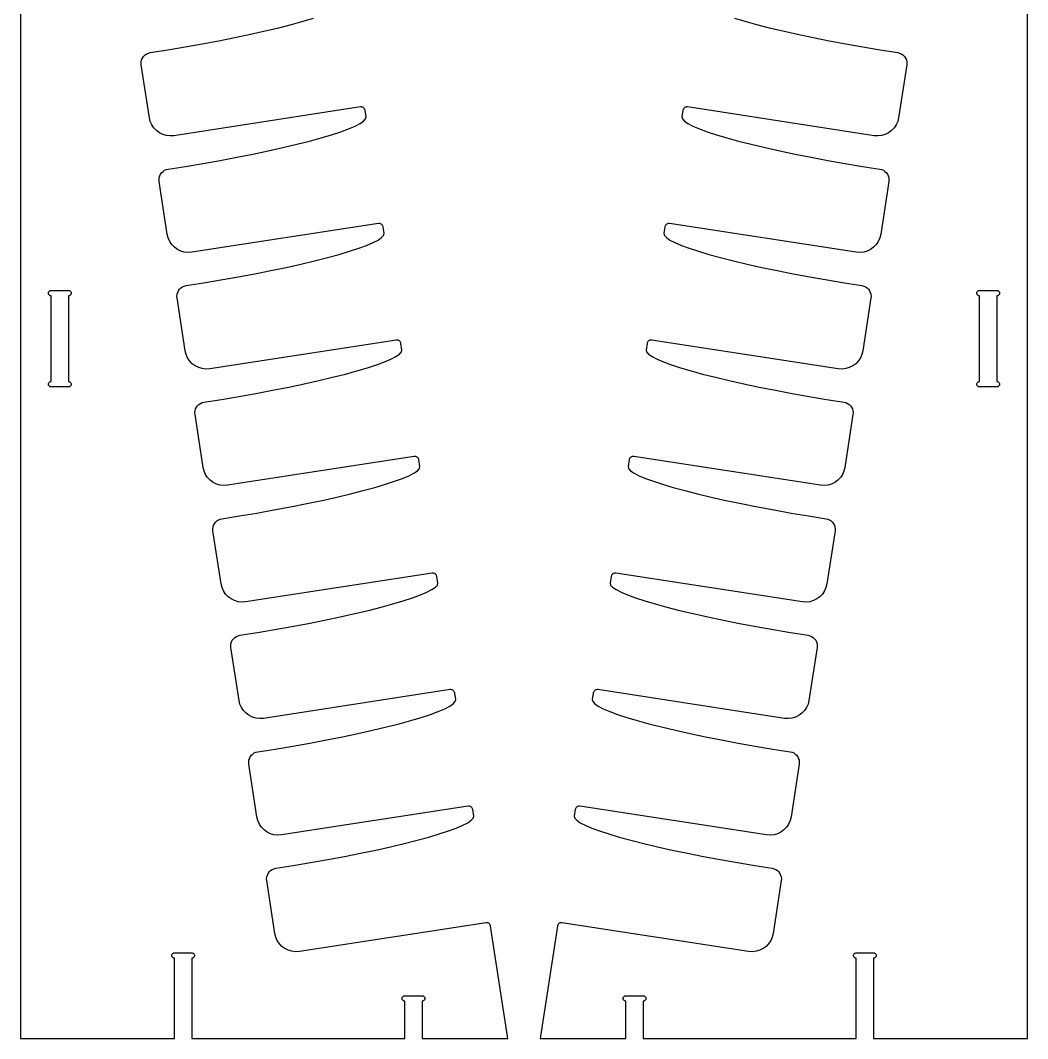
# Model space of a CAD drawing. Header units: metres. Extents: x 0.5 to 47.5, y 0.5 to 95.5.
# Drawn here: x 0.5 to 47.5, y 0.5 to 48 of the extents above; entities that cross this region are included whole.
import ezdxf

# ---------------------------------------------------------------- set-up
doc = ezdxf.new("R2010")
doc.units = ezdxf.units.M

msp = doc.modelspace()

# ---------------------------------------------------------------- linework, layer by layer
for p, q in [((0.5, 72.8816), (0.5, 0.5)), ((47.5, 0.5), (47.5, 72.8816)), ((13.697, 47.9563), (14.1852, 48.1015)), ((33.8148, 48.1015), (34.303, 47.9563)), ((11.233, 47.3512), (11.9167, 47.5038)), ((11.9167, 47.5038), (12.5585, 47.6563)), ((12.5585, 47.6563), (13.1534, 47.8076)), ((13.1534, 47.8076), (13.697, 47.9563)), ((34.303, 47.9563), (34.8466, 47.8076)), ((34.8466, 47.8076), (35.4415, 47.6563)), ((35.4415, 47.6563), (36.0833, 47.5038)), ((36.0833, 47.5038), (36.767, 47.3512)), ((8.98363, 46.9039), (9.76085, 47.0501)), ((9.76085, 47.0501), (10.5125, 47.1995)), ((10.5125, 47.1995), (11.233, 47.3512)), ((36.767, 47.3512), (37.4875, 47.1995)), ((37.4875, 47.1995), (38.2392, 47.0501)), ((38.2392, 47.0501), (39.0164, 46.9039)), ((6.55865, 46.4962), (7.37642, 46.6259)), ((7.37642, 46.6259), (8.1868, 46.7621)), ((8.1868, 46.7621), (8.98363, 46.9039)), ((39.0164, 46.9039), (39.8132, 46.7621)), ((39.8132, 46.7621), (40.6236, 46.6259)), ((40.6236, 46.6259), (41.4413, 46.4962)), ((6.13483, 46.0129), (6.14432, 46.0995)), ((6.14432, 46.0995), (6.1687, 46.1832)), ((6.1687, 46.1832), (6.20726, 46.2614)), ((6.20726, 46.2614), (6.25879, 46.3317)), ((6.25879, 46.3317), (6.32175, 46.3919)), ((6.32175, 46.3919), (6.39421, 46.4404)), ((6.39421, 46.4404), (6.474, 46.4755)), ((6.474, 46.4755), (6.55865, 46.4962)), ((41.4413, 46.4962), (41.526, 46.4755)), ((41.526, 46.4755), (41.6058, 46.4404)), ((41.6058, 46.4404), (41.6783, 46.3919)), ((41.6783, 46.3919), (41.7412, 46.3317)), ((41.7412, 46.3317), (41.7927, 46.2614)), ((41.7927, 46.2614), (41.8313, 46.1832)), ((41.8313, 46.1832), (41.8557, 46.0995)), ((41.8557, 46.0995), (41.8652, 46.0129)), ((6.14053, 45.9259), (6.13483, 46.0129)), ((6.52084, 43.455), (6.14053, 45.9259)), ((41.8595, 45.9259), (41.4792, 43.455)), ((41.8652, 46.0129), (41.8595, 45.9259)), ((16.3713, 43.9594), (7.66133, 42.6188)), ((16.4039, 43.9615), (16.3713, 43.9594)), ((16.4364, 43.958), (16.4039, 43.9615)), ((16.4677, 43.9488), (16.4364, 43.958)), ((16.4971, 43.9344), (16.4677, 43.9488)), ((16.5234, 43.915), (16.4971, 43.9344)), ((16.546, 43.8914), (16.5234, 43.915)), ((16.5642, 43.8642), (16.546, 43.8914)), ((16.5773, 43.8343), (16.5642, 43.8642)), ((16.5851, 43.8026), (16.5773, 43.8343)), ((16.6326, 43.4937), (16.5851, 43.8026)), ((31.4149, 43.8026), (31.3674, 43.4937)), ((31.4227, 43.8343), (31.4149, 43.8026)), ((31.4358, 43.8642), (31.4227, 43.8343)), ((31.454, 43.8914), (31.4358, 43.8642)), ((31.4766, 43.915), (31.454, 43.8914)), ((31.5029, 43.9344), (31.4766, 43.915)), ((31.5323, 43.9488), (31.5029, 43.9344)), ((31.5636, 43.958), (31.5323, 43.9488)), ((31.5961, 43.9615), (31.5636, 43.958)), ((31.6287, 43.9594), (31.5961, 43.9615)), ((40.3387, 42.6188), (31.6287, 43.9594)), ((6.56227, 43.2857), (6.52084, 43.455)), ((6.63248, 43.1262), (6.56227, 43.2857)), ((16.3521, 43.1887), (16.5164, 43.3001)), ((16.5164, 43.3001), (16.6102, 43.4021)), ((16.6102, 43.4021), (16.6326, 43.4937)), ((31.3674, 43.4937), (31.3898, 43.4021)), ((31.3898, 43.4021), (31.4836, 43.3001)), ((31.4836, 43.3001), (31.6479, 43.1887)), ((41.4377, 43.2857), (41.3675, 43.1262)), ((41.4792, 43.455), (41.4377, 43.2857)), ((6.72931, 42.9812), (6.63248, 43.1262)), ((6.84985, 42.8553), (6.72931, 42.9812)), ((6.99043, 42.7522), (6.84985, 42.8553)), ((7.14676, 42.6751), (6.99043, 42.7522)), ((15.0218, 42.6655), (15.4508, 42.8059)), ((15.4508, 42.8059), (15.8172, 42.9406)), ((15.8172, 42.9406), (16.1184, 43.0685)), ((16.1184, 43.0685), (16.3521, 43.1887)), ((31.6479, 43.1887), (31.8816, 43.0685)), ((31.8816, 43.0685), (32.1828, 42.9406)), ((32.1828, 42.9406), (32.5492, 42.8059)), ((32.5492, 42.8059), (32.9782, 42.6655)), ((41.0096, 42.7522), (40.8532, 42.6751)), ((41.1501, 42.8553), (41.0096, 42.7522)), ((41.2707, 42.9812), (41.1501, 42.8553)), ((41.3675, 43.1262), (41.2707, 42.9812)), ((7.31412, 42.6264), (7.14676, 42.6751)), ((7.48738, 42.6074), (7.31412, 42.6264)), ((7.66133, 42.6188), (7.48738, 42.6074)), ((13.3952, 42.2204), (13.9901, 42.3716)), ((13.9901, 42.3716), (14.5337, 42.5203)), ((14.5337, 42.5203), (15.0218, 42.6655)), ((32.9782, 42.6655), (33.4663, 42.5203)), ((33.4663, 42.5203), (34.0099, 42.3716)), ((34.0099, 42.3716), (34.6048, 42.2204)), ((40.5126, 42.6074), (40.3387, 42.6188)), ((40.6859, 42.6264), (40.5126, 42.6074)), ((40.8532, 42.6751), (40.6859, 42.6264)), ((11.3492, 41.7635), (12.0697, 41.9152)), ((12.0697, 41.9152), (12.7534, 42.0678)), ((12.7534, 42.0678), (13.3952, 42.2204)), ((34.6048, 42.2204), (35.2466, 42.0678)), ((35.2466, 42.0678), (35.9303, 41.9152)), ((35.9303, 41.9152), (36.6508, 41.7635)), ((8.21309, 41.1899), (9.02348, 41.3262)), ((9.02348, 41.3262), (9.82031, 41.4679)), ((9.82031, 41.4679), (10.5975, 41.6141)), ((10.5975, 41.6141), (11.3492, 41.7635)), ((36.6508, 41.7635), (37.4025, 41.6141)), ((37.4025, 41.6141), (38.1797, 41.4679)), ((38.1797, 41.4679), (38.9765, 41.3262)), ((38.9765, 41.3262), (39.7869, 41.1899)), ((7.04393, 40.8254), (7.09547, 40.8957)), ((7.09547, 40.8957), (7.15843, 40.9559)), ((7.15843, 40.9559), (7.2309, 41.0044)), ((7.2309, 41.0044), (7.31067, 41.0395)), ((7.31067, 41.0395), (7.39532, 41.0602)), ((7.39532, 41.0602), (8.21309, 41.1899)), ((39.7869, 41.1899), (40.6047, 41.0602)), ((40.6047, 41.0602), (40.6893, 41.0395)), ((40.6893, 41.0395), (40.7691, 41.0044)), ((40.7691, 41.0044), (40.8416, 40.9559)), ((40.8416, 40.9559), (40.9045, 40.8957)), ((40.9045, 40.8957), (40.9561, 40.8254)), ((6.97151, 40.5769), (6.981, 40.6635)), ((6.9772, 40.4899), (6.97151, 40.5769)), ((7.35751, 38.019), (6.9772, 40.4899)), ((6.981, 40.6635), (7.00539, 40.7472)), ((7.00539, 40.7472), (7.04393, 40.8254)), ((41.0228, 40.4899), (40.6425, 38.019)), ((40.9561, 40.8254), (40.9946, 40.7472)), ((40.9946, 40.7472), (41.019, 40.6635)), ((41.019, 40.6635), (41.0285, 40.5769)), ((41.0285, 40.5769), (41.0228, 40.4899)), ((17.2079, 38.5234), (8.498, 37.1828)), ((17.2406, 38.5255), (17.2079, 38.5234)), ((17.273, 38.522), (17.2406, 38.5255)), ((17.3044, 38.5128), (17.273, 38.522)), ((17.3337, 38.4984), (17.3044, 38.5128)), ((17.3601, 38.479), (17.3337, 38.4984)), ((17.3827, 38.4554), (17.3601, 38.479)), ((30.6399, 38.479), (30.6173, 38.4554)), ((30.6663, 38.4984), (30.6399, 38.479)), ((30.6956, 38.5128), (30.6663, 38.4984)), ((30.727, 38.522), (30.6956, 38.5128)), ((30.7594, 38.5255), (30.727, 38.522)), ((30.7921, 38.5234), (30.7594, 38.5255)), ((39.502, 37.1828), (30.7921, 38.5234)), ((7.39896, 37.8497), (7.35751, 38.019)), ((17.4008, 38.4283), (17.3827, 38.4554)), ((17.414, 38.3983), (17.4008, 38.4283)), ((17.4218, 38.3666), (17.414, 38.3983)), ((17.4693, 38.0577), (17.4218, 38.3666)), ((17.4469, 37.9661), (17.4693, 38.0577)), ((30.5782, 38.3666), (30.5307, 38.0577)), ((30.5307, 38.0577), (30.5531, 37.9661)), ((30.586, 38.3983), (30.5782, 38.3666)), ((30.5992, 38.4283), (30.586, 38.3983)), ((30.6173, 38.4554), (30.5992, 38.4283)), ((40.6425, 38.019), (40.601, 37.8497)), ((7.46915, 37.6902), (7.39896, 37.8497)), ((7.56599, 37.5452), (7.46915, 37.6902)), ((7.68654, 37.4193), (7.56599, 37.5452)), ((16.6539, 37.5046), (16.9551, 37.6325)), ((16.9551, 37.6325), (17.1888, 37.7527)), ((17.1888, 37.7527), (17.3531, 37.8642)), ((17.3531, 37.8642), (17.4469, 37.9661)), ((30.5531, 37.9661), (30.6469, 37.8642)), ((30.6469, 37.8642), (30.8112, 37.7527)), ((30.8112, 37.7527), (31.0449, 37.6325)), ((31.0449, 37.6325), (31.3461, 37.5046)), ((40.434, 37.5452), (40.3135, 37.4193)), ((40.5309, 37.6902), (40.434, 37.5452)), ((40.601, 37.8497), (40.5309, 37.6902)), ((7.8271, 37.3163), (7.68654, 37.4193)), ((7.98344, 37.2392), (7.8271, 37.3163)), ((8.15079, 37.1904), (7.98344, 37.2392)), ((8.32407, 37.1714), (8.15079, 37.1904)), ((8.498, 37.1828), (8.32407, 37.1714)), ((14.8268, 36.9356), (15.3704, 37.0843)), ((15.3704, 37.0843), (15.8585, 37.2295)), ((15.8585, 37.2295), (16.2874, 37.3699)), ((16.2874, 37.3699), (16.6539, 37.5046)), ((31.3461, 37.5046), (31.7126, 37.3699)), ((31.7126, 37.3699), (32.1415, 37.2295)), ((32.1415, 37.2295), (32.6296, 37.0843)), ((32.6296, 37.0843), (33.1732, 36.9356)), ((39.6759, 37.1714), (39.502, 37.1828)), ((39.8492, 37.1904), (39.6759, 37.1714)), ((40.0166, 37.2392), (39.8492, 37.1904)), ((40.1729, 37.3163), (40.0166, 37.2392)), ((40.3135, 37.4193), (40.1729, 37.3163)), ((12.9063, 36.4792), (13.5901, 36.6319)), ((13.5901, 36.6319), (14.2318, 36.7844)), ((14.2318, 36.7844), (14.8268, 36.9356)), ((33.1732, 36.9356), (33.7682, 36.7844)), ((33.7682, 36.7844), (34.4099, 36.6319)), ((34.4099, 36.6319), (35.0937, 36.4792)), ((10.657, 36.0319), (11.4342, 36.1781)), ((11.4342, 36.1781), (12.1859, 36.3276)), ((12.1859, 36.3276), (12.9063, 36.4792)), ((35.0937, 36.4792), (35.8141, 36.3276)), ((35.8141, 36.3276), (36.5658, 36.1781)), ((36.5658, 36.1781), (37.343, 36.0319)), ((8.23201, 35.6242), (9.04977, 35.7539)), ((9.04977, 35.7539), (9.86015, 35.8902)), ((9.86015, 35.8902), (10.657, 36.0319)), ((37.343, 36.0319), (38.1398, 35.8902)), ((38.1398, 35.8902), (38.9502, 35.7539)), ((38.9502, 35.7539), (39.768, 35.6242)), ((1.8125, 35.275), (1.81441, 35.2967)), ((1.81441, 35.2533), (1.8125, 35.275)), ((1.81441, 35.2967), (1.82004, 35.3177)), ((1.82004, 35.2322), (1.81441, 35.2533)), ((1.82004, 35.3177), (1.82925, 35.3375)), ((1.82925, 35.2125), (1.82004, 35.2322)), ((1.82925, 35.3375), (1.84175, 35.3553)), ((1.84175, 35.1946), (1.82925, 35.2125)), ((1.84175, 35.3553), (1.85716, 35.3707)), ((1.85716, 35.1792), (1.84175, 35.1946)), ((1.85716, 35.3707), (1.875, 35.3833)), ((1.875, 35.1667), (1.85716, 35.1792)), ((1.875, 35.3833), (1.89476, 35.3925)), ((1.89476, 35.1575), (1.875, 35.1667)), ((1.89476, 35.3925), (1.9158, 35.3981)), ((1.9158, 35.1519), (1.89476, 35.1575)), ((1.9158, 35.3981), (1.9375, 35.4)), ((1.9375, 35.15), (1.9158, 35.1519)), ((1.9375, 35.4), (2.75, 35.4)), ((1.9375, 31.15), (1.9375, 35.15)), ((2.75, 35.4), (2.77171, 35.3981)), ((2.77171, 35.1519), (2.75, 35.15)), ((2.75, 35.15), (2.75, 31.15)), ((2.77171, 35.3981), (2.79276, 35.3925)), ((2.79276, 35.1575), (2.77171, 35.1519)), ((2.79276, 35.3925), (2.8125, 35.3833)), ((2.8125, 35.1667), (2.79276, 35.1575)), ((2.8125, 35.3833), (2.83035, 35.3707)), ((2.83035, 35.1792), (2.8125, 35.1667)), ((2.83035, 35.3707), (2.84576, 35.3553)), ((2.84576, 35.1946), (2.83035, 35.1792)), ((2.84576, 35.3553), (2.85826, 35.3375)), ((2.85826, 35.2125), (2.84576, 35.1946)), ((2.85826, 35.3375), (2.86746, 35.3177)), ((2.86746, 35.2322), (2.85826, 35.2125)), ((2.86746, 35.3177), (2.87311, 35.2967)), ((2.87311, 35.2533), (2.86746, 35.2322)), ((2.87311, 35.2967), (2.875, 35.275)), ((2.875, 35.275), (2.87311, 35.2533)), ((7.80818, 35.1409), (7.81767, 35.2276)), ((7.81767, 35.2276), (7.84207, 35.3112)), ((7.84207, 35.3112), (7.88062, 35.3894)), ((7.88062, 35.3894), (7.93214, 35.4597)), ((7.93214, 35.4597), (7.9951, 35.52)), ((7.9951, 35.52), (8.06758, 35.5684)), ((8.06758, 35.5684), (8.14735, 35.6035)), ((8.14735, 35.6035), (8.23201, 35.6242)), ((39.768, 35.6242), (39.8526, 35.6035)), ((39.8526, 35.6035), (39.9324, 35.5684)), ((39.9324, 35.5684), (40.0049, 35.52)), ((40.0049, 35.52), (40.0679, 35.4597)), ((40.0679, 35.4597), (40.1194, 35.3894)), ((40.1194, 35.3894), (40.1579, 35.3112)), ((40.1579, 35.3112), (40.1823, 35.2276)), ((40.1823, 35.2276), (40.1918, 35.1409)), ((45.125, 35.275), (45.1269, 35.2967)), ((45.1269, 35.2533), (45.125, 35.275)), ((45.1269, 35.2967), (45.1325, 35.3177)), ((45.1325, 35.2322), (45.1269, 35.2533)), ((45.1325, 35.3177), (45.1417, 35.3375)), ((45.1417, 35.2125), (45.1325, 35.2322)), ((45.1417, 35.3375), (45.1542, 35.3553)), ((45.1542, 35.1946), (45.1417, 35.2125)), ((45.1542, 35.3553), (45.1696, 35.3707)), ((45.1696, 35.1792), (45.1542, 35.1946)), ((45.1696, 35.3707), (45.1875, 35.3833)), ((45.1875, 35.1667), (45.1696, 35.1792)), ((45.1875, 35.3833), (45.2072, 35.3925)), ((45.2072, 35.1575), (45.1875, 35.1667)), ((45.2072, 35.3925), (45.2283, 35.3981)), ((45.2283, 35.1519), (45.2072, 35.1575)), ((45.2283, 35.3981), (45.25, 35.4)), ((45.25, 35.15), (45.2283, 35.1519)), ((45.25, 35.4), (46.0625, 35.4)), ((45.25, 31.15), (45.25, 35.15)), ((46.0625, 35.4), (46.0842, 35.3981)), ((46.0842, 35.1519), (46.0625, 35.15)), ((46.0625, 35.15), (46.0625, 31.15)), ((46.0842, 35.3981), (46.1052, 35.3925)), ((46.1052, 35.1575), (46.0842, 35.1519)), ((46.1052, 35.3925), (46.125, 35.3833)), ((46.125, 35.1667), (46.1052, 35.1575)), ((46.125, 35.3833), (46.1428, 35.3707)), ((46.1428, 35.1792), (46.125, 35.1667)), ((46.1428, 35.3707), (46.1582, 35.3553)), ((46.1582, 35.1946), (46.1428, 35.1792)), ((46.1582, 35.3553), (46.1707, 35.3375)), ((46.1707, 35.2125), (46.1582, 35.1946)), ((46.1707, 35.3375), (46.18, 35.3177)), ((46.18, 35.2322), (46.1707, 35.2125)), ((46.18, 35.3177), (46.1856, 35.2967)), ((46.1856, 35.2533), (46.18, 35.2322)), ((46.1856, 35.2967), (46.1875, 35.275)), ((46.1875, 35.275), (46.1856, 35.2533)), ((7.81389, 35.054), (7.80818, 35.1409)), ((8.1942, 32.5831), (7.81389, 35.054)), ((40.1861, 35.054), (39.8058, 32.5831)), ((40.1918, 35.1409), (40.1861, 35.054)), ((18.0446, 33.0874), (9.33469, 31.7468)), ((18.0772, 33.0895), (18.0446, 33.0874)), ((18.1097, 33.086), (18.0772, 33.0895)), ((18.1411, 33.0768), (18.1097, 33.086)), ((18.1704, 33.0624), (18.1411, 33.0768)), ((18.1968, 33.0431), (18.1704, 33.0624)), ((18.2194, 33.0194), (18.1968, 33.0431)), ((18.2375, 32.9923), (18.2194, 33.0194)), ((18.2507, 32.9624), (18.2375, 32.9923)), ((18.2585, 32.9306), (18.2507, 32.9624)), ((18.306, 32.6217), (18.2585, 32.9306)), ((29.7415, 32.9306), (29.694, 32.6217)), ((29.7493, 32.9624), (29.7415, 32.9306)), ((29.7625, 32.9923), (29.7493, 32.9624)), ((29.7806, 33.0194), (29.7625, 32.9923)), ((29.8032, 33.0431), (29.7806, 33.0194)), ((29.8296, 33.0624), (29.8032, 33.0431)), ((29.8589, 33.0768), (29.8296, 33.0624)), ((29.8903, 33.086), (29.8589, 33.0768)), ((29.9228, 33.0895), (29.8903, 33.086)), ((29.9554, 33.0874), (29.9228, 33.0895)), ((38.6653, 31.7468), (29.9554, 33.0874)), ((8.23563, 32.4137), (8.1942, 32.5831)), ((8.30583, 32.2542), (8.23563, 32.4137)), ((17.7918, 32.1965), (18.0254, 32.3167)), ((18.0254, 32.3167), (18.1898, 32.4282)), ((18.1898, 32.4282), (18.2835, 32.5301)), ((18.2835, 32.5301), (18.306, 32.6217)), ((29.694, 32.6217), (29.7165, 32.5301)), ((29.7165, 32.5301), (29.8102, 32.4282)), ((29.8102, 32.4282), (29.9746, 32.3167)), ((29.9746, 32.3167), (30.2082, 32.1965)), ((39.7644, 32.4137), (39.6942, 32.2542)), ((39.8058, 32.5831), (39.7644, 32.4137)), ((8.40268, 32.1093), (8.30583, 32.2542)), ((8.52321, 31.9833), (8.40268, 32.1093)), ((8.66379, 31.8803), (8.52321, 31.9833)), ((8.82011, 31.8032), (8.66379, 31.8803)), ((16.6952, 31.7935), (17.1241, 31.9339)), ((17.1241, 31.9339), (17.4906, 32.0686)), ((17.4906, 32.0686), (17.7918, 32.1965)), ((30.2082, 32.1965), (30.5094, 32.0686)), ((30.5094, 32.0686), (30.8759, 31.9339)), ((30.8759, 31.9339), (31.3048, 31.7935)), ((39.3362, 31.8803), (39.1799, 31.8032)), ((39.4768, 31.9833), (39.3362, 31.8803)), ((39.5973, 32.1093), (39.4768, 31.9833)), ((39.6942, 32.2542), (39.5973, 32.1093)), ((8.98747, 31.7544), (8.82011, 31.8032)), ((9.16075, 31.7354), (8.98747, 31.7544)), ((9.33469, 31.7468), (9.16075, 31.7354)), ((15.0685, 31.3484), (15.6635, 31.4996)), ((15.6635, 31.4996), (16.2071, 31.6483)), ((16.2071, 31.6483), (16.6952, 31.7935)), ((31.3048, 31.7935), (31.7929, 31.6483)), ((31.7929, 31.6483), (32.3365, 31.4996)), ((32.3365, 31.4996), (32.9315, 31.3484)), ((38.8392, 31.7354), (38.6653, 31.7468)), ((39.0125, 31.7544), (38.8392, 31.7354)), ((39.1799, 31.8032), (39.0125, 31.7544)), ((1.8125, 31.025), (1.81441, 31.0467)), ((1.81441, 31.0033), (1.8125, 31.025)), ((1.81441, 31.0467), (1.82004, 31.0677)), ((1.82004, 30.9822), (1.81441, 31.0033)), ((1.82004, 31.0677), (1.82925, 31.0875)), ((1.82925, 30.9625), (1.82004, 30.9822)), ((1.82925, 31.0875), (1.84175, 31.1053)), ((1.84175, 30.9446), (1.82925, 30.9625)), ((1.84175, 31.1053), (1.85716, 31.1207)), ((1.85716, 30.9292), (1.84175, 30.9446)), ((1.85716, 31.1207), (1.875, 31.1332)), ((1.875, 30.9167), (1.85716, 30.9292)), ((1.875, 31.1332), (1.89476, 31.1425)), ((1.89476, 30.9075), (1.875, 30.9167)), ((1.89476, 31.1425), (1.9158, 31.1481)), ((1.9158, 30.9019), (1.89476, 30.9075)), ((1.9158, 31.1481), (1.9375, 31.15)), ((1.9375, 30.9), (1.9158, 30.9019)), ((2.75, 30.9), (1.9375, 30.9)), ((2.75, 31.15), (2.77171, 31.1481)), ((2.77171, 30.9019), (2.75, 30.9)), ((2.77171, 31.1481), (2.79276, 31.1425)), ((2.79276, 30.9075), (2.77171, 30.9019)), ((2.79276, 31.1425), (2.8125, 31.1332)), ((2.8125, 30.9167), (2.79276, 30.9075)), ((2.8125, 31.1332), (2.83035, 31.1207)), ((2.83035, 30.9292), (2.8125, 30.9167)), ((2.83035, 31.1207), (2.84576, 31.1053)), ((2.84576, 30.9446), (2.83035, 30.9292)), ((2.84576, 31.1053), (2.85826, 31.0875)), ((2.85826, 30.9625), (2.84576, 30.9446)), ((2.85826, 31.0875), (2.86746, 31.0677)), ((2.86746, 30.9822), (2.85826, 30.9625)), ((2.86746, 31.0677), (2.87311, 31.0467)), ((2.87311, 31.0033), (2.86746, 30.9822)), ((2.87311, 31.0467), (2.875, 31.025)), ((2.875, 31.025), (2.87311, 31.0033)), ((12.2709, 30.7421), (13.0226, 30.8916)), ((13.0226, 30.8916), (13.743, 31.0432)), ((13.743, 31.0432), (14.4267, 31.1959)), ((14.4267, 31.1959), (15.0685, 31.3484)), ((32.9315, 31.3484), (33.5733, 31.1959)), ((33.5733, 31.1959), (34.257, 31.0432)), ((34.257, 31.0432), (34.9774, 30.8916)), ((34.9774, 30.8916), (35.7291, 30.7421)), ((45.125, 31.025), (45.1269, 31.0467)), ((45.1269, 31.0033), (45.125, 31.025)), ((45.1269, 31.0467), (45.1325, 31.0677)), ((45.1325, 30.9822), (45.1269, 31.0033)), ((45.1325, 31.0677), (45.1417, 31.0875)), ((45.1417, 30.9625), (45.1325, 30.9822)), ((45.1417, 31.0875), (45.1542, 31.1053)), ((45.1542, 30.9446), (45.1417, 30.9625)), ((45.1542, 31.1053), (45.1696, 31.1207)), ((45.1696, 30.9292), (45.1542, 30.9446)), ((45.1696, 31.1207), (45.1875, 31.1332)), ((45.1875, 30.9167), (45.1696, 30.9292)), ((45.1875, 31.1332), (45.2072, 31.1425)), ((45.2072, 30.9075), (45.1875, 30.9167)), ((45.2072, 31.1425), (45.2283, 31.1481)), ((45.2283, 30.9019), (45.2072, 30.9075)), ((45.2283, 31.1481), (45.25, 31.15)), ((45.25, 30.9), (45.2283, 30.9019)), ((46.0625, 30.9), (45.25, 30.9)), ((46.0625, 31.15), (46.0842, 31.1481)), ((46.0842, 30.9019), (46.0625, 30.9)), ((46.0842, 31.1481), (46.1052, 31.1425)), ((46.1052, 30.9075), (46.0842, 30.9019)), ((46.1052, 31.1425), (46.125, 31.1332)), ((46.125, 30.9167), (46.1052, 30.9075)), ((46.125, 31.1332), (46.1428, 31.1207)), ((46.1428, 30.9292), (46.125, 30.9167)), ((46.1428, 31.1207), (46.1582, 31.1053)), ((46.1582, 30.9446), (46.1428, 30.9292)), ((46.1582, 31.1053), (46.1707, 31.0875)), ((46.1707, 30.9625), (46.1582, 30.9446)), ((46.1707, 31.0875), (46.18, 31.0677)), ((46.18, 30.9822), (46.1707, 30.9625)), ((46.18, 31.0677), (46.1856, 31.0467)), ((46.1856, 31.0033), (46.18, 30.9822)), ((46.1856, 31.0467), (46.1875, 31.025)), ((46.1875, 31.025), (46.1856, 31.0033)), ((9.88644, 30.3179), (10.6968, 30.4542)), ((10.6968, 30.4542), (11.4937, 30.5959)), ((11.4937, 30.5959), (12.2709, 30.7421)), ((35.7291, 30.7421), (36.5063, 30.5959)), ((36.5063, 30.5959), (37.3032, 30.4542)), ((37.3032, 30.4542), (38.1136, 30.3179)), ((8.67874, 29.8752), (8.7173, 29.9534)), ((8.7173, 29.9534), (8.76883, 30.0237)), ((8.76883, 30.0237), (8.83179, 30.084)), ((8.83179, 30.084), (8.90425, 30.1324)), ((8.90425, 30.1324), (8.98402, 30.1675)), ((8.98402, 30.1675), (9.06868, 30.1882)), ((9.06868, 30.1882), (9.88644, 30.3179)), ((38.1136, 30.3179), (38.9313, 30.1882)), ((38.9313, 30.1882), (39.016, 30.1675)), ((39.016, 30.1675), (39.0957, 30.1324)), ((39.0957, 30.1324), (39.1682, 30.084)), ((39.1682, 30.084), (39.2312, 30.0237)), ((39.2312, 30.0237), (39.2827, 29.9534)), ((39.2827, 29.9534), (39.3213, 29.8752)), ((8.64487, 29.7049), (8.65436, 29.7916)), ((8.65057, 29.618), (8.64487, 29.7049)), ((9.03087, 27.1471), (8.65057, 29.618)), ((8.65436, 29.7916), (8.67874, 29.8752)), ((39.3494, 29.618), (38.9691, 27.1471)), ((39.3213, 29.8752), (39.3456, 29.7916)), ((39.3456, 29.7916), (39.3551, 29.7049)), ((39.3551, 29.7049), (39.3494, 29.618)), ((18.8813, 27.6514), (10.1714, 26.3108)), ((18.9139, 27.6535), (18.8813, 27.6514)), ((18.9464, 27.65), (18.9139, 27.6535)), ((18.9778, 27.6408), (18.9464, 27.65)), ((19.0071, 27.6264), (18.9778, 27.6408)), ((19.0334, 27.6071), (19.0071, 27.6264)), ((19.056, 27.5835), (19.0334, 27.6071)), ((19.0742, 27.5563), (19.056, 27.5835)), ((19.0874, 27.5264), (19.0742, 27.5563)), ((28.9258, 27.5563), (28.9126, 27.5264)), ((28.944, 27.5835), (28.9258, 27.5563)), ((28.9666, 27.6071), (28.944, 27.5835)), ((28.9929, 27.6264), (28.9666, 27.6071)), ((29.0222, 27.6408), (28.9929, 27.6264)), ((29.0536, 27.65), (29.0222, 27.6408)), ((29.0861, 27.6535), (29.0536, 27.65)), ((29.1187, 27.6514), (29.0861, 27.6535)), ((37.8286, 26.3108), (29.1187, 27.6514)), ((9.07231, 26.9778), (9.03087, 27.1471)), ((19.0264, 26.9922), (19.1202, 27.0941)), ((19.0951, 27.4946), (19.0874, 27.5264)), ((19.1427, 27.1858), (19.0951, 27.4946)), ((19.1202, 27.0941), (19.1427, 27.1858)), ((28.9049, 27.4946), (28.8573, 27.1858)), ((28.8573, 27.1858), (28.8798, 27.0941)), ((28.8798, 27.0941), (28.9736, 26.9922)), ((28.9126, 27.5264), (28.9049, 27.4946)), ((38.9691, 27.1471), (38.9277, 26.9778)), ((9.14252, 26.8182), (9.07231, 26.9778)), ((9.23935, 26.6733), (9.14252, 26.8182)), ((9.35989, 26.5473), (9.23935, 26.6733)), ((17.9608, 26.498), (18.3273, 26.6327)), ((18.3273, 26.6327), (18.6284, 26.7606)), ((18.6284, 26.7606), (18.8621, 26.8807)), ((18.8621, 26.8807), (19.0264, 26.9922)), ((28.9736, 26.9922), (29.1379, 26.8807)), ((29.1379, 26.8807), (29.3716, 26.7606)), ((29.3716, 26.7606), (29.6727, 26.6327)), ((29.6727, 26.6327), (30.0392, 26.498)), ((38.7607, 26.6733), (38.6401, 26.5473)), ((38.8575, 26.8182), (38.7607, 26.6733)), ((38.9277, 26.9778), (38.8575, 26.8182)), ((9.50046, 26.4443), (9.35989, 26.5473)), ((9.6568, 26.3672), (9.50046, 26.4443)), ((9.82414, 26.3184), (9.6568, 26.3672)), ((9.99742, 26.2994), (9.82414, 26.3184)), ((10.1714, 26.3108), (9.99742, 26.2994)), ((16.5001, 26.0636), (17.0437, 26.2123)), ((17.0437, 26.2123), (17.5319, 26.3575)), ((17.5319, 26.3575), (17.9608, 26.498)), ((30.0392, 26.498), (30.4681, 26.3575)), ((30.4681, 26.3575), (30.9563, 26.2123)), ((30.9563, 26.2123), (31.4999, 26.0636)), ((38.0026, 26.2994), (37.8286, 26.3108)), ((38.1759, 26.3184), (38.0026, 26.2994)), ((38.3432, 26.3672), (38.1759, 26.3184)), ((38.4995, 26.4443), (38.3432, 26.3672)), ((38.6401, 26.5473), (38.4995, 26.4443)), ((14.5797, 25.6072), (15.2634, 25.7599)), ((15.2634, 25.7599), (15.9052, 25.9124)), ((15.9052, 25.9124), (16.5001, 26.0636)), ((31.4999, 26.0636), (32.0948, 25.9124)), ((32.0948, 25.9124), (32.7366, 25.7599)), ((32.7366, 25.7599), (33.4203, 25.6072)), ((12.3304, 25.1599), (13.1076, 25.3061)), ((13.1076, 25.3061), (13.8593, 25.4556)), ((13.8593, 25.4556), (14.5797, 25.6072)), ((33.4203, 25.6072), (34.1407, 25.4556)), ((34.1407, 25.4556), (34.8924, 25.3061)), ((34.8924, 25.3061), (35.6696, 25.1599)), ((9.74094, 24.6964), (9.82071, 24.7315)), ((9.82071, 24.7315), (9.90536, 24.7522)), ((9.90536, 24.7522), (10.7231, 24.8819)), ((10.7231, 24.8819), (11.5335, 25.0182)), ((11.5335, 25.0182), (12.3304, 25.1599)), ((35.6696, 25.1599), (36.4665, 25.0182)), ((36.4665, 25.0182), (37.2769, 24.8819)), ((37.2769, 24.8819), (38.0946, 24.7522)), ((38.0946, 24.7522), (38.1793, 24.7315)), ((38.1793, 24.7315), (38.2591, 24.6964)), ((9.48155, 24.269), (9.49103, 24.3556)), ((9.48724, 24.182), (9.48155, 24.269)), ((9.49103, 24.3556), (9.51543, 24.4393)), ((9.51543, 24.4393), (9.55397, 24.5174)), ((9.55397, 24.5174), (9.60551, 24.5877)), ((9.60551, 24.5877), (9.66847, 24.648)), ((9.66847, 24.648), (9.74094, 24.6964)), ((38.2591, 24.6964), (38.3315, 24.648)), ((38.3315, 24.648), (38.3945, 24.5877)), ((38.3945, 24.5877), (38.446, 24.5174)), ((38.446, 24.5174), (38.4846, 24.4393)), ((38.4846, 24.4393), (38.509, 24.3556)), ((38.509, 24.3556), (38.5184, 24.269)), ((38.5184, 24.269), (38.5128, 24.182)), ((9.86755, 21.7111), (9.48724, 24.182)), ((38.5128, 24.182), (38.1324, 21.7111)), ((19.718, 22.2154), (11.008, 20.8748)), ((19.7506, 22.2176), (19.718, 22.2154)), ((19.7831, 22.214), (19.7506, 22.2176)), ((19.8145, 22.2049), (19.7831, 22.214)), ((19.8438, 22.1904), (19.8145, 22.2049)), ((19.8701, 22.1711), (19.8438, 22.1904)), ((19.8927, 22.1475), (19.8701, 22.1711)), ((19.9109, 22.1203), (19.8927, 22.1475)), ((19.924, 22.0904), (19.9109, 22.1203)), ((19.9318, 22.0586), (19.924, 22.0904)), ((19.9794, 21.7498), (19.9318, 22.0586)), ((28.0682, 22.0586), (28.0206, 21.7498)), ((28.076, 22.0904), (28.0682, 22.0586)), ((28.0891, 22.1203), (28.076, 22.0904)), ((28.1073, 22.1475), (28.0891, 22.1203)), ((28.1299, 22.1711), (28.1073, 22.1475)), ((28.1562, 22.1904), (28.1299, 22.1711)), ((28.1855, 22.2049), (28.1562, 22.1904)), ((28.2169, 22.214), (28.1855, 22.2049)), ((28.2494, 22.2176), (28.2169, 22.214)), ((28.282, 22.2154), (28.2494, 22.2176)), ((36.992, 20.8748), (28.282, 22.2154)), ((9.90898, 21.5418), (9.86755, 21.7111)), ((9.97919, 21.3822), (9.90898, 21.5418)), ((10.076, 21.2373), (9.97919, 21.3822)), ((19.4651, 21.3246), (19.6988, 21.4447)), ((19.6988, 21.4447), (19.8631, 21.5562)), ((19.8631, 21.5562), (19.9569, 21.6581)), ((19.9569, 21.6581), (19.9794, 21.7498)), ((28.0206, 21.7498), (28.0431, 21.6581)), ((28.0431, 21.6581), (28.1369, 21.5562)), ((28.1369, 21.5562), (28.3012, 21.4447)), ((28.3012, 21.4447), (28.5349, 21.3246)), ((38.0208, 21.3822), (37.924, 21.2373)), ((38.091, 21.5418), (38.0208, 21.3822)), ((38.1324, 21.7111), (38.091, 21.5418)), ((10.1966, 21.1114), (10.076, 21.2373)), ((10.3371, 21.0083), (10.1966, 21.1114)), ((10.4935, 20.9312), (10.3371, 21.0083)), ((10.6608, 20.8824), (10.4935, 20.9312)), ((17.8804, 20.7764), (18.3685, 20.9215)), ((18.3685, 20.9215), (18.7975, 21.062)), ((18.7975, 21.062), (19.1639, 21.1967)), ((19.1639, 21.1967), (19.4651, 21.3246)), ((28.5349, 21.3246), (28.8361, 21.1967)), ((28.8361, 21.1967), (29.2025, 21.062)), ((29.2025, 21.062), (29.6315, 20.9215)), ((29.6315, 20.9215), (30.1196, 20.7764)), ((37.5065, 20.9312), (37.3392, 20.8824)), ((37.6629, 21.0083), (37.5065, 20.9312)), ((37.8034, 21.1114), (37.6629, 21.0083)), ((37.924, 21.2373), (37.8034, 21.1114)), ((10.8341, 20.8634), (10.6608, 20.8824)), ((11.008, 20.8748), (10.8341, 20.8634)), ((16.1001, 20.3239), (16.7419, 20.4764)), ((16.7419, 20.4764), (17.3368, 20.6276)), ((17.3368, 20.6276), (17.8804, 20.7764)), ((30.1196, 20.7764), (30.6632, 20.6276)), ((30.6632, 20.6276), (31.2581, 20.4764)), ((31.2581, 20.4764), (31.8999, 20.3239)), ((37.1659, 20.8634), (36.992, 20.8748)), ((37.3392, 20.8824), (37.1659, 20.8634)), ((13.9442, 19.8701), (14.6959, 20.0196)), ((14.6959, 20.0196), (15.4164, 20.1712)), ((15.4164, 20.1712), (16.1001, 20.3239)), ((31.8999, 20.3239), (32.5836, 20.1712)), ((32.5836, 20.1712), (33.3041, 20.0196)), ((33.3041, 20.0196), (34.0558, 19.8701)), ((11.5598, 19.446), (12.3702, 19.5822)), ((12.3702, 19.5822), (13.167, 19.724)), ((13.167, 19.724), (13.9442, 19.8701)), ((34.0558, 19.8701), (34.833, 19.724)), ((34.833, 19.724), (35.6298, 19.5822)), ((35.6298, 19.5822), (36.4402, 19.446)), ((10.3277, 18.9196), (10.3521, 19.0033)), ((10.3521, 19.0033), (10.3907, 19.0814)), ((10.3907, 19.0814), (10.4422, 19.1517)), ((10.4422, 19.1517), (10.5051, 19.212)), ((10.5051, 19.212), (10.5776, 19.2604)), ((10.5776, 19.2604), (10.6574, 19.2955)), ((10.6574, 19.2955), (10.7421, 19.3162)), ((10.7421, 19.3162), (11.5598, 19.446)), ((36.4402, 19.446), (37.2579, 19.3162)), ((37.2579, 19.3162), (37.3426, 19.2955)), ((37.3426, 19.2955), (37.4224, 19.2604)), ((37.4224, 19.2604), (37.4949, 19.212)), ((37.4949, 19.212), (37.5578, 19.1517)), ((37.5578, 19.1517), (37.6093, 19.0814)), ((37.6093, 19.0814), (37.6479, 19.0033)), ((37.6479, 19.0033), (37.6723, 18.9196)), ((10.3182, 18.833), (10.3277, 18.9196)), ((10.3239, 18.746), (10.3182, 18.833)), ((10.7042, 16.2751), (10.3239, 18.746)), ((37.6761, 18.746), (37.2958, 16.2751)), ((37.6723, 18.9196), (37.6818, 18.833)), ((37.6818, 18.833), (37.6761, 18.746)), ((20.5547, 16.7794), (11.8447, 15.4388)), ((20.5873, 16.7816), (20.5547, 16.7794)), ((20.6198, 16.778), (20.5873, 16.7816)), ((20.6511, 16.7689), (20.6198, 16.778)), ((20.6805, 16.7544), (20.6511, 16.7689)), ((20.7068, 16.7351), (20.6805, 16.7544)), ((20.7294, 16.7115), (20.7068, 16.7351)), ((20.7476, 16.6843), (20.7294, 16.7115)), ((20.7607, 16.6544), (20.7476, 16.6843)), ((20.7685, 16.6226), (20.7607, 16.6544)), ((27.2393, 16.6544), (27.2315, 16.6226)), ((27.2524, 16.6843), (27.2393, 16.6544)), ((27.2706, 16.7115), (27.2524, 16.6843)), ((27.2932, 16.7351), (27.2706, 16.7115)), ((27.3195, 16.7544), (27.2932, 16.7351)), ((27.3489, 16.7689), (27.3195, 16.7544)), ((27.3802, 16.778), (27.3489, 16.7689)), ((27.4127, 16.7816), (27.3802, 16.778)), ((27.4453, 16.7794), (27.4127, 16.7816)), ((36.1553, 15.4388), (27.4453, 16.7794)), ((10.7457, 16.1058), (10.7042, 16.2751)), ((20.6998, 16.1202), (20.7936, 16.2221)), ((20.816, 16.3138), (20.7685, 16.6226)), ((20.7936, 16.2221), (20.816, 16.3138)), ((27.2315, 16.6226), (27.184, 16.3138)), ((27.184, 16.3138), (27.2064, 16.2221)), ((27.2064, 16.2221), (27.3002, 16.1202)), ((37.2958, 16.2751), (37.2543, 16.1058)), ((10.8159, 15.9462), (10.7457, 16.1058)), ((10.9127, 15.8013), (10.8159, 15.9462)), ((11.0332, 15.6754), (10.9127, 15.8013)), ((11.1738, 15.5723), (11.0332, 15.6754)), ((19.6342, 15.626), (20.0006, 15.7607)), ((20.0006, 15.7607), (20.3018, 15.8886)), ((20.3018, 15.8886), (20.5355, 16.0087)), ((20.5355, 16.0087), (20.6998, 16.1202)), ((27.3002, 16.1202), (27.4645, 16.0087)), ((27.4645, 16.0087), (27.6982, 15.8886)), ((27.6982, 15.8886), (27.9994, 15.7607)), ((27.9994, 15.7607), (28.3658, 15.626)), ((36.9668, 15.6754), (36.8262, 15.5723)), ((37.0873, 15.8013), (36.9668, 15.6754)), ((37.1841, 15.9462), (37.0873, 15.8013)), ((37.2543, 16.1058), (37.1841, 15.9462)), ((11.3302, 15.4952), (11.1738, 15.5723)), ((11.4975, 15.4464), (11.3302, 15.4952)), ((11.6708, 15.4274), (11.4975, 15.4464)), ((11.8447, 15.4388), (11.6708, 15.4274)), ((18.1735, 15.1916), (18.7171, 15.3404)), ((18.7171, 15.3404), (19.2052, 15.4855)), ((19.2052, 15.4855), (19.6342, 15.626)), ((28.3658, 15.626), (28.7948, 15.4855)), ((28.7948, 15.4855), (29.2829, 15.3404)), ((29.2829, 15.3404), (29.8265, 15.1916)), ((36.3292, 15.4274), (36.1553, 15.4388)), ((36.5025, 15.4464), (36.3292, 15.4274)), ((36.6698, 15.4952), (36.5025, 15.4464)), ((36.8262, 15.5723), (36.6698, 15.4952)), ((15.5326, 14.5836), (16.2531, 14.7352)), ((16.2531, 14.7352), (16.9368, 14.8879)), ((16.9368, 14.8879), (17.5785, 15.0404)), ((17.5785, 15.0404), (18.1735, 15.1916)), ((29.8265, 15.1916), (30.4215, 15.0404)), ((30.4215, 15.0404), (31.0632, 14.8879)), ((31.0632, 14.8879), (31.7469, 14.7352)), ((31.7469, 14.7352), (32.4674, 14.5836)), ((13.2069, 14.1462), (14.0037, 14.288)), ((14.0037, 14.288), (14.7809, 14.4341)), ((14.7809, 14.4341), (15.5326, 14.5836)), ((32.4674, 14.5836), (33.2191, 14.4341)), ((33.2191, 14.4341), (33.9963, 14.288)), ((33.9963, 14.288), (34.7931, 14.1462)), ((11.2789, 13.7157), (11.3418, 13.776)), ((11.3418, 13.776), (11.4143, 13.8244)), ((11.4143, 13.8244), (11.4941, 13.8595)), ((11.4941, 13.8595), (11.5787, 13.8802)), ((11.5787, 13.8802), (12.3965, 14.01)), ((12.3965, 14.01), (13.2069, 14.1462)), ((34.7931, 14.1462), (35.6035, 14.01)), ((35.6035, 14.01), (36.4213, 13.8802)), ((36.4213, 13.8802), (36.5059, 13.8595)), ((36.5059, 13.8595), (36.5857, 13.8244)), ((36.5857, 13.8244), (36.6582, 13.776)), ((36.6582, 13.776), (36.7211, 13.7157)), ((11.1549, 13.397), (11.1644, 13.4836)), ((11.1606, 13.31), (11.1549, 13.397)), ((11.5409, 10.8391), (11.1606, 13.31)), ((11.1644, 13.4836), (11.1888, 13.5673)), ((11.1888, 13.5673), (11.2273, 13.6454)), ((11.2273, 13.6454), (11.2789, 13.7157)), ((36.8394, 13.31), (36.4591, 10.8391)), ((36.7211, 13.7157), (36.7727, 13.6454)), ((36.7727, 13.6454), (36.8112, 13.5673)), ((36.8112, 13.5673), (36.8356, 13.4836)), ((36.8356, 13.4836), (36.8451, 13.397)), ((36.8451, 13.397), (36.8394, 13.31)), ((21.3913, 11.3434), (12.6814, 10.0029)), ((21.424, 11.3456), (21.3913, 11.3434)), ((21.4564, 11.342), (21.424, 11.3456)), ((21.4878, 11.3329), (21.4564, 11.342)), ((21.5171, 11.3184), (21.4878, 11.3329)), ((21.5435, 11.2991), (21.5171, 11.3184)), ((21.5661, 11.2755), (21.5435, 11.2991)), ((21.5842, 11.2483), (21.5661, 11.2755)), ((21.5974, 11.2184), (21.5842, 11.2483)), ((21.6052, 11.1866), (21.5974, 11.2184)), ((21.6527, 10.8778), (21.6052, 11.1866)), ((26.3948, 11.1866), (26.3473, 10.8778)), ((26.4026, 11.2184), (26.3948, 11.1866)), ((26.4158, 11.2483), (26.4026, 11.2184)), ((26.4339, 11.2755), (26.4158, 11.2483)), ((26.4565, 11.2991), (26.4339, 11.2755)), ((26.4829, 11.3184), (26.4565, 11.2991)), ((26.5122, 11.3329), (26.4829, 11.3184)), ((26.5436, 11.342), (26.5122, 11.3329)), ((26.576, 11.3456), (26.5436, 11.342)), ((26.6087, 11.3434), (26.576, 11.3456)), ((35.3186, 10.0029), (26.6087, 11.3434)), ((11.5823, 10.6698), (11.5409, 10.8391)), ((11.6525, 10.5102), (11.5823, 10.6698)), ((11.7494, 10.3653), (11.6525, 10.5102)), ((20.8373, 10.3247), (21.1385, 10.4526)), ((21.1385, 10.4526), (21.3721, 10.5727)), ((21.3721, 10.5727), (21.5365, 10.6842)), ((21.5365, 10.6842), (21.6302, 10.7861)), ((21.6302, 10.7861), (21.6527, 10.8778)), ((26.3473, 10.8778), (26.3698, 10.7861)), ((26.3698, 10.7861), (26.4635, 10.6842)), ((26.4635, 10.6842), (26.6279, 10.5727)), ((26.6279, 10.5727), (26.8615, 10.4526)), ((26.8615, 10.4526), (27.1627, 10.3247)), ((36.3475, 10.5102), (36.2506, 10.3653)), ((36.4177, 10.6698), (36.3475, 10.5102)), ((36.4591, 10.8391), (36.4177, 10.6698)), ((11.8699, 10.2394), (11.7494, 10.3653)), ((12.0105, 10.1363), (11.8699, 10.2394)), ((12.1668, 10.0592), (12.0105, 10.1363)), ((12.3342, 10.0104), (12.1668, 10.0592)), ((12.5075, 9.99146), (12.3342, 10.0104)), ((12.6814, 10.0029), (12.5075, 9.99146)), ((19.5538, 9.90437), (20.0419, 10.0495)), ((20.0419, 10.0495), (20.4708, 10.19)), ((20.4708, 10.19), (20.8373, 10.3247)), ((27.1627, 10.3247), (27.5292, 10.19)), ((27.5292, 10.19), (27.9581, 10.0495)), ((27.9581, 10.0495), (28.4462, 9.90437)), ((35.4925, 9.99146), (35.3186, 10.0029)), ((35.6658, 10.0104), (35.4925, 9.99146)), ((35.8332, 10.0592), (35.6658, 10.0104)), ((35.9895, 10.1363), (35.8332, 10.0592)), ((36.1301, 10.2394), (35.9895, 10.1363)), ((36.2506, 10.3653), (36.1301, 10.2394)), ((17.7735, 9.45192), (18.4152, 9.60443)), ((18.4152, 9.60443), (19.0102, 9.75563)), ((19.0102, 9.75563), (19.5538, 9.90437)), ((28.4462, 9.90437), (28.9898, 9.75563)), ((28.9898, 9.75563), (29.5848, 9.60443)), ((29.5848, 9.60443), (30.2265, 9.45192)), ((15.6176, 8.99814), (16.3693, 9.14761)), ((16.3693, 9.14761), (17.0897, 9.29926)), ((17.0897, 9.29926), (17.7735, 9.45192)), ((30.2265, 9.45192), (30.9103, 9.29926)), ((30.9103, 9.29926), (31.6307, 9.14761)), ((31.6307, 9.14761), (32.3824, 8.99814)), ((12.4154, 8.44426), (13.2332, 8.57397)), ((13.2332, 8.57397), (14.0435, 8.71022)), ((14.0435, 8.71022), (14.8404, 8.85197)), ((14.8404, 8.85197), (15.6176, 8.99814)), ((32.3824, 8.99814), (33.1596, 8.85197)), ((33.1596, 8.85197), (33.9565, 8.71022)), ((33.9565, 8.71022), (34.7668, 8.57397)), ((34.7668, 8.57397), (35.5846, 8.44426)), ((12.0011, 8.04762), (12.0255, 8.13129)), ((12.0255, 8.13129), (12.064, 8.20946)), ((12.064, 8.20946), (12.1155, 8.27974)), ((12.1155, 8.27974), (12.1785, 8.34001)), ((12.1785, 8.34001), (12.251, 8.38844)), ((12.251, 8.38844), (12.3307, 8.42354)), ((12.3307, 8.42354), (12.4154, 8.44426)), ((35.5846, 8.44426), (35.6693, 8.42354)), ((35.6693, 8.42354), (35.749, 8.38844)), ((35.749, 8.38844), (35.8215, 8.34001)), ((35.8215, 8.34001), (35.8845, 8.27974)), ((35.8845, 8.27974), (35.936, 8.20946)), ((35.936, 8.20946), (35.9745, 8.13129)), ((35.9745, 8.13129), (35.9989, 8.04762)), ((11.9916, 7.96098), (12.0011, 8.04762)), ((11.9973, 7.87401), (11.9916, 7.96098)), ((12.3776, 5.40311), (11.9973, 7.87401)), ((36.0027, 7.87401), (35.6224, 5.40311)), ((35.9989, 8.04762), (36.0084, 7.96098)), ((36.0084, 7.96098), (36.0027, 7.87401)), ((22.228, 5.90746), (13.5181, 4.56686)), ((22.2606, 5.90959), (22.228, 5.90746)), ((22.2931, 5.90604), (22.2606, 5.90959)), ((22.3245, 5.8969), (22.2931, 5.90604)), ((22.3538, 5.88243), (22.3245, 5.8969)), ((22.3802, 5.86311), (22.3538, 5.88243)), ((22.4028, 5.83951), (22.3802, 5.86311)), ((22.4209, 5.81233), (22.4028, 5.83951)), ((22.4341, 5.78241), (22.4209, 5.81233)), ((22.4418, 5.75066), (22.4341, 5.78241)), ((23.25, 0.5), (22.4418, 5.75066)), ((25.5582, 5.75066), (24.75, 0.5)), ((25.5659, 5.78241), (25.5582, 5.75066)), ((25.5791, 5.81233), (25.5659, 5.78241)), ((25.5972, 5.83951), (25.5791, 5.81233)), ((25.6198, 5.86311), (25.5972, 5.83951)), ((25.6462, 5.88243), (25.6198, 5.86311)), ((25.6755, 5.8969), (25.6462, 5.88243)), ((25.7069, 5.90604), (25.6755, 5.8969)), ((25.7394, 5.90959), (25.7069, 5.90604)), ((25.772, 5.90746), (25.7394, 5.90959)), ((34.4819, 4.56686), (25.772, 5.90746)), ((12.419, 5.2338), (12.3776, 5.40311)), ((12.4892, 5.07425), (12.419, 5.2338)), ((35.581, 5.2338), (35.5108, 5.07425)), ((35.6224, 5.40311), (35.581, 5.2338)), ((12.5861, 4.92931), (12.4892, 5.07425)), ((12.7066, 4.80339), (12.5861, 4.92931)), ((12.8472, 4.70032), (12.7066, 4.80339)), ((35.2934, 4.80339), (35.1528, 4.70032)), ((35.4139, 4.92931), (35.2934, 4.80339)), ((35.5108, 5.07425), (35.4139, 4.92931)), ((7.5625, 4.375), (7.56441, 4.3967)), ((7.56441, 4.35329), (7.5625, 4.375)), ((7.56441, 4.3967), (7.57005, 4.41774)), ((7.57005, 4.33224), (7.56441, 4.35329)), ((7.57005, 4.41774), (7.57925, 4.4375)), ((7.57925, 4.3125), (7.57005, 4.33224)), ((7.57925, 4.4375), (7.59175, 4.45534)), ((7.59175, 4.29465), (7.57925, 4.3125)), ((7.59175, 4.45534), (7.60716, 4.47075)), ((7.60716, 4.27924), (7.59175, 4.29465)), ((7.60716, 4.47075), (7.625, 4.48325)), ((7.625, 4.26674), (7.60716, 4.27924)), ((7.625, 4.48325), (7.64476, 4.49245)), ((7.64476, 4.49245), (7.6658, 4.49809)), ((7.6658, 4.49809), (7.6875, 4.5)), ((7.6875, 4.5), (8.5, 4.5)), ((8.5, 4.5), (8.52171, 4.49809)), ((8.52171, 4.49809), (8.54276, 4.49245)), ((8.54276, 4.49245), (8.5625, 4.48325)), ((8.5625, 4.48325), (8.58035, 4.47075)), ((8.58035, 4.27924), (8.5625, 4.26674)), ((8.58035, 4.47075), (8.59576, 4.45534)), ((8.59576, 4.29465), (8.58035, 4.27924)), ((8.59576, 4.45534), (8.60826, 4.4375)), ((8.60826, 4.3125), (8.59576, 4.29465)), ((8.60826, 4.4375), (8.61746, 4.41774)), ((8.61746, 4.33224), (8.60826, 4.3125)), ((8.61746, 4.41774), (8.62311, 4.3967)), ((8.62311, 4.35329), (8.61746, 4.33224)), ((8.62311, 4.3967), (8.625, 4.375)), ((8.625, 4.375), (8.62311, 4.35329)), ((13.0035, 4.62323), (12.8472, 4.70032)), ((13.1709, 4.57445), (13.0035, 4.62323)), ((13.3441, 4.55547), (13.1709, 4.57445)), ((13.5181, 4.56686), (13.3441, 4.55547)), ((34.6559, 4.55547), (34.4819, 4.56686)), ((34.8291, 4.57445), (34.6559, 4.55547)), ((34.9965, 4.62323), (34.8291, 4.57445)), ((35.1528, 4.70032), (34.9965, 4.62323)), ((39.375, 4.375), (39.3769, 4.3967)), ((39.3769, 4.35329), (39.375, 4.375)), ((39.3769, 4.3967), (39.3825, 4.41774)), ((39.3825, 4.33224), (39.3769, 4.35329)), ((39.3825, 4.41774), (39.3917, 4.4375)), ((39.3917, 4.3125), (39.3825, 4.33224)), ((39.3917, 4.4375), (39.4042, 4.45534)), ((39.4042, 4.29465), (39.3917, 4.3125)), ((39.4042, 4.45534), (39.4196, 4.47075)), ((39.4196, 4.27924), (39.4042, 4.29465)), ((39.4196, 4.47075), (39.4375, 4.48325)), ((39.4375, 4.26674), (39.4196, 4.27924)), ((39.4375, 4.48325), (39.4572, 4.49245)), ((39.4572, 4.49245), (39.4783, 4.49809)), ((39.4783, 4.49809), (39.5, 4.5)), ((39.5, 4.5), (40.3125, 4.5)), ((40.3125, 4.5), (40.3342, 4.49809)), ((40.3342, 4.49809), (40.3552, 4.49245)), ((40.3552, 4.49245), (40.375, 4.48325)), ((40.375, 4.48325), (40.3928, 4.47075)), ((40.3928, 4.27924), (40.375, 4.26674)), ((40.3928, 4.47075), (40.4082, 4.45534)), ((40.4082, 4.29465), (40.3928, 4.27924)), ((40.4082, 4.45534), (40.4207, 4.4375)), ((40.4207, 4.3125), (40.4082, 4.29465)), ((40.4207, 4.4375), (40.4299, 4.41774)), ((40.4299, 4.33224), (40.4207, 4.3125)), ((40.4299, 4.41774), (40.4356, 4.3967)), ((40.4356, 4.35329), (40.4299, 4.33224)), ((40.4356, 4.3967), (40.4375, 4.375)), ((40.4375, 4.375), (40.4356, 4.35329)), ((7.64476, 4.25754), (7.625, 4.26674)), ((7.6658, 4.25189), (7.64476, 4.25754)), ((7.6875, 4.25), (7.6658, 4.25189)), ((7.6875, 0.5), (7.6875, 4.25)), ((8.52171, 4.25189), (8.5, 4.25)), ((8.5, 4.25), (8.5, 0.5)), ((8.54276, 4.25754), (8.52171, 4.25189)), ((8.5625, 4.26674), (8.54276, 4.25754)), ((39.4572, 4.25754), (39.4375, 4.26674)), ((39.4783, 4.25189), (39.4572, 4.25754)), ((39.5, 4.25), (39.4783, 4.25189)), ((39.5, 0.5), (39.5, 4.25)), ((40.3342, 4.25189), (40.3125, 4.25)), ((40.3125, 4.25), (40.3125, 0.5)), ((40.3552, 4.25754), (40.3342, 4.25189)), ((40.375, 4.26674), (40.3552, 4.25754)), ((18.3125, 2.375), (18.3144, 2.3967)), ((18.3144, 2.35329), (18.3125, 2.375)), ((18.3144, 2.3967), (18.3201, 2.41774)), ((18.3201, 2.41774), (18.3293, 2.4375)), ((18.3293, 2.4375), (18.3418, 2.45534)), ((18.3418, 2.45534), (18.3572, 2.47075)), ((18.3572, 2.47075), (18.375, 2.48325)), ((18.375, 2.48325), (18.3948, 2.49245)), ((18.3948, 2.49245), (18.4158, 2.49809)), ((18.4158, 2.49809), (18.4375, 2.5)), ((18.4375, 2.5), (19.25, 2.5)), ((19.25, 2.5), (19.2717, 2.49809)), ((19.2717, 2.49809), (19.2928, 2.49245)), ((19.2928, 2.49245), (19.3125, 2.48325)), ((19.3125, 2.48325), (19.3304, 2.47075)), ((19.3304, 2.47075), (19.3458, 2.45534)), ((19.3458, 2.45534), (19.3583, 2.4375)), ((19.3583, 2.4375), (19.3675, 2.41774)), ((19.3675, 2.41774), (19.3731, 2.3967)), ((19.3731, 2.3967), (19.375, 2.375)), ((19.375, 2.375), (19.3731, 2.35329)), ((28.625, 2.375), (28.6269, 2.3967)), ((28.6269, 2.35329), (28.625, 2.375)), ((28.6269, 2.3967), (28.6325, 2.41774)), ((28.6325, 2.41774), (28.6417, 2.4375)), ((28.6417, 2.4375), (28.6542, 2.45534)), ((28.6542, 2.45534), (28.6696, 2.47075)), ((28.6696, 2.47075), (28.6875, 2.48325)), ((28.6875, 2.48325), (28.7072, 2.49245)), ((28.7072, 2.49245), (28.7283, 2.49809)), ((28.7283, 2.49809), (28.75, 2.5)), ((28.75, 2.5), (29.5625, 2.5)), ((29.5625, 2.5), (29.5842, 2.49809)), ((29.5842, 2.49809), (29.6052, 2.49245)), ((29.6052, 2.49245), (29.625, 2.48325)), ((29.625, 2.48325), (29.6428, 2.47075)), ((29.6428, 2.47075), (29.6582, 2.45534)), ((29.6582, 2.45534), (29.6707, 2.4375)), ((29.6707, 2.4375), (29.6799, 2.41774)), ((29.6799, 2.41774), (29.6856, 2.3967)), ((29.6856, 2.3967), (29.6875, 2.375)), ((29.6875, 2.375), (29.6856, 2.35329)), ((18.3201, 2.33224), (18.3144, 2.35329)), ((18.3293, 2.3125), (18.3201, 2.33224)), ((18.3418, 2.29465), (18.3293, 2.3125)), ((18.3572, 2.27924), (18.3418, 2.29465)), ((18.375, 2.26674), (18.3572, 2.27924)), ((18.3948, 2.25754), (18.375, 2.26674)), ((18.4158, 2.25189), (18.3948, 2.25754)), ((18.4375, 2.25), (18.4158, 2.25189)), ((18.4375, 0.5), (18.4375, 2.25)), ((19.2717, 2.25189), (19.25, 2.25)), ((19.25, 2.25), (19.25, 0.5)), ((19.2928, 2.25754), (19.2717, 2.25189)), ((19.3125, 2.26674), (19.2928, 2.25754)), ((19.3304, 2.27924), (19.3125, 2.26674)), ((19.3458, 2.29465), (19.3304, 2.27924)), ((19.3583, 2.3125), (19.3458, 2.29465)), ((19.3675, 2.33224), (19.3583, 2.3125)), ((19.3731, 2.35329), (19.3675, 2.33224)), ((28.6325, 2.33224), (28.6269, 2.35329)), ((28.6417, 2.3125), (28.6325, 2.33224)), ((28.6542, 2.29465), (28.6417, 2.3125)), ((28.6696, 2.27924), (28.6542, 2.29465)), ((28.6875, 2.26674), (28.6696, 2.27924)), ((28.7072, 2.25754), (28.6875, 2.26674)), ((28.7283, 2.25189), (28.7072, 2.25754)), ((28.75, 2.25), (28.7283, 2.25189)), ((28.75, 0.5), (28.75, 2.25)), ((29.5842, 2.25189), (29.5625, 2.25)), ((29.5625, 2.25), (29.5625, 0.5)), ((29.6052, 2.25754), (29.5842, 2.25189)), ((29.625, 2.26674), (29.6052, 2.25754)), ((29.6428, 2.27924), (29.625, 2.26674)), ((29.6582, 2.29465), (29.6428, 2.27924)), ((29.6707, 2.3125), (29.6582, 2.29465)), ((29.6799, 2.33224), (29.6707, 2.3125)), ((29.6856, 2.35329), (29.6799, 2.33224)), ((0.5, 0.5), (7.6875, 0.5)), ((8.5, 0.5), (18.4375, 0.5)), ((19.25, 0.5), (23.25, 0.5)), ((24.75, 0.5), (28.75, 0.5)), ((29.5625, 0.5), (39.5, 0.5)), ((40.3125, 0.5), (47.5, 0.5))]:
    msp.add_line(p, q)

doc.saveas('drawing.dxf')
